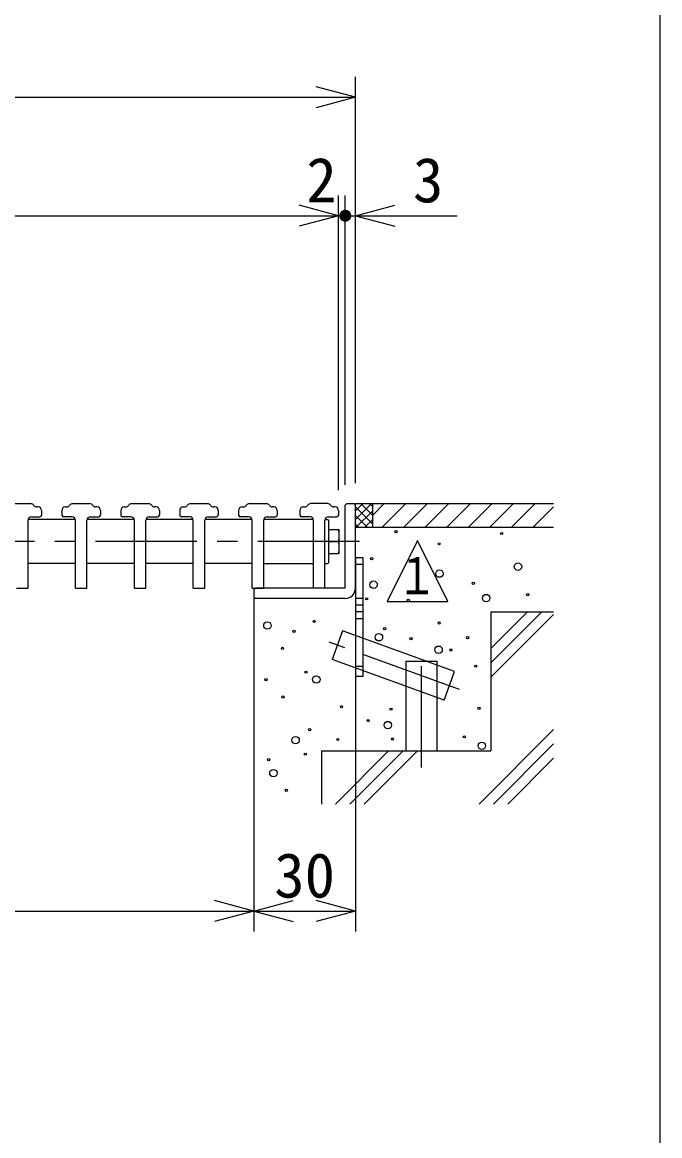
# Model space of a CAD drawing. Units: millimetres, scale not verified. Extents: x -819 to 819, y -558 to 522.
# Drawn here: x 630.7 to 819, y 7.9 to 336.7 of the extents above; entities that cross this region are included whole.
import ezdxf
from ezdxf.enums import TextEntityAlignment as Align

# ---------------------------------------------------------------- set-up
doc = ezdxf.new("R2010")
doc.units = ezdxf.units.MM
doc.header["$LTSCALE"] = 6
doc.linetypes.add('CHAIN1', pattern=[8, 5, -1, 1, -1])
doc.linetypes.add('DASHED2', pattern=[3, 2, -1])
for name, color, linetype in [('0-0_計極細', 2, 'Continuous'), ('0-1_計細線', 3, 'Continuous'), ('0-5_寸法線', 7, 'Continuous'), ('0-7_枠細線', 5, 'Continuous'), ('0-9_枠極太', 5, 'Continuous')]:
    doc.layers.add(name, color=color, linetype=linetype)
doc.styles.add('ＭＳ ゴシック', font='')
doc.styles.get('ＭＳ ゴシック').set_extended_font_data('MS Gothic')

msp = doc.modelspace()

# ---------------------------------------------------------------- hatches: boundary and pattern name
at = {"layer": '0-5_寸法線'}
msp.add_hatch(color=256, dxfattribs=at).paths.add_polyline_path([(727.939, 279.533, 1), (724.339, 279.533, 1)])

# ---------------------------------------------------------------- linework, layer by layer
at = {"layer": '0-0_計極細'}
for p, q in [((729.139, 194.534), (787.646, 194.534)), ((729.139, 189.826), (733.847, 194.534)), ((729.139, 192.372), (731.301, 194.534)), ((729.139, 194.034), (729.139, 194.534)), ((734.139, 191.082), (730.688, 194.534)), ((734.139, 193.628), (733.234, 194.534)), ((734.139, 194.534), (734.139, 187.534)), ((737.029, 187.534), (744.029, 194.534)), ((749.757, 187.534), (756.757, 194.534)), ((762.485, 187.534), (769.485, 194.534)), ((775.213, 187.534), (782.213, 194.534)), ((734.139, 188.537), (729.139, 193.537)), ((732.597, 187.534), (729.139, 190.991)), ((734.139, 192.281), (729.392, 187.534)), ((730.051, 187.534), (729.139, 188.446)), ((729.139, 187.534), (787.646, 187.534)), ((734.139, 189.735), (731.938, 187.534)), ((731.439, 176.534), (729.139, 176.534)), ((699.139, 166.534), (699.139, 105.789)), ((699.639, 166.534), (699.139, 166.534)), ((731.439, 166.534), (729.139, 166.534)), ((731.439, 164.534), (729.139, 164.534)), ((731.439, 162.534), (729.139, 162.534)), ((769.139, 147.484), (784.189, 162.534)), ((769.139, 151.726), (779.946, 162.534)), ((769.139, 162.534), (787.646, 162.534)), ((769.139, 162.534), (769.139, 121.534)), ((769.139, 143.241), (787.646, 161.748)), ((731.439, 160.534), (729.139, 160.534)), ((755.323, 136.463), (722.249, 148.501)), ((744.139, 147.985), (753.139, 147.985)), ((744.139, 121.534), (744.139, 147.985)), ((753.139, 147.985), (753.139, 121.534)), ((729.139, 146.534), (731.439, 146.534)), ((755.323, 136.463), (758.401, 144.92)), ((765.628, 105.789), (787.646, 127.807)), ((769.871, 105.789), (787.646, 123.564)), ((719.139, 121.534), (719.139, 105.789)), ((719.139, 121.534), (769.139, 121.534)), ((723.201, 105.789), (738.946, 121.534)), ((727.444, 105.789), (743.189, 121.534)), ((731.687, 105.789), (747.432, 121.534)), ((774.113, 105.789), (787.646, 119.321))]:
    msp.add_line(p, q, dxfattribs=at)
at = {"layer": '0-0_計極細', "linetype": 'DASHED2'}
for p, q in [((734.139, 191.008), (737.665, 194.534)), ((743.393, 187.534), (750.393, 194.534)), ((756.121, 187.534), (763.121, 194.534)), ((768.849, 187.534), (775.849, 194.534)), ((781.577, 187.534), (787.646, 193.603))]:
    msp.add_line(p, q, dxfattribs=at)
at = {"layer": '0-0_計極細', "linetype": 'CHAIN1'}
for p, q in [((730.339, 183.333), (216.128, 183.333)), ((759.836, 139.609), (721.417, 153.592)), ((748.639, 116.568), (748.639, 150.55))]:
    msp.add_line(p, q, dxfattribs=at)
at = {"layer": '0-0_計極細'}
msp.add_lwpolyline([(729.139, 178.534), (729.139, 143.534), (731.439, 143.534), (731.439, 178.534)], close=True, dxfattribs=at)
msp.add_lwpolyline([(758.401, 144.92), (725.327, 156.958), (722.249, 148.501)], dxfattribs=at)
for centre, radius in [((741.136, 186.253), 0.332), ((772.336, 185.693), 0.332), ((753.856, 182.653), 0.332), ((733.909, 178.24), 0.332), ((753.936, 173.862), 1.095), ((777.136, 175.915), 1.095), ((734.496, 170.582), 1.095), ((763.936, 171.013), 0.332), ((767.749, 166.635), 1.095), ((780.016, 167.653), 0.332), ((732.416, 166.4), 0.332), ((744.736, 165.973), 0.332), ((703.13, 158.518), 1.095), ((716.956, 159.726), 0.332), ((737.776, 157.573), 0.332), ((753.856, 159.253), 0.332), ((710.983, 156.846), 0.332), ((736.073, 155.052), 1.095), ((745.536, 154.646), 0.332), ((762.256, 154.933), 0.332), ((707.593, 151.798), 0.332), ((753.696, 151.382), 1.095), ((757.296, 151.286), 0.332), ((714.503, 144.74), 0.332), ((764.656, 146.533), 0.332), ((702.73, 142.5), 0.332), ((717.593, 142.572), 1.095), ((707.713, 137.424), 0.332), ((725.023, 134.526), 0.332), ((739.603, 133.826), 0.332), ((765.616, 134.053), 0.332), ((732.883, 130.466), 0.332), ((738.713, 129.132), 1.095), ((711.459, 124.652), 1.095), ((715.603, 127.746), 0.332), ((723.923, 124.866), 0.332), ((740.083, 125.026), 0.332), ((761.296, 125.653), 0.332), ((766.472, 123.019), 1.095), ((703.514, 118.946), 0.332), ((714.323, 120.546), 0.332), ((704.899, 114.945), 1.095), ((708.723, 109.826), 0.332)]:
    msp.add_circle(centre, radius, dxfattribs=at)
at = {"layer": '0-1_計細線'}
for p, q in [((628.239, 194.533), (633.239, 194.533)), ((645.639, 194.533), (650.639, 194.533)), ((663.039, 194.533), (668.039, 194.533)), ((680.439, 194.533), (685.439, 194.533)), ((697.839, 194.533), (702.839, 194.533)), ((720.939, 194.533), (715.939, 194.533)), ((726.139, 194.034), (726.639, 194.534)), ((726.139, 169.534), (726.139, 194.034)), ((726.639, 194.534), (728.639, 194.534)), ((728.639, 194.534), (729.139, 194.034)), ((729.139, 169.534), (729.139, 194.034)), ((635.439, 193.533), (634.971, 193.533)), ((636.439, 192.533), (636.439, 191.133)), ((642.439, 192.533), (642.439, 191.133)), ((643.439, 193.533), (643.907, 193.533)), ((652.839, 193.533), (652.371, 193.533)), ((653.839, 192.533), (653.839, 191.133)), ((659.839, 192.533), (659.839, 191.133)), ((660.839, 193.533), (661.307, 193.533)), ((670.239, 193.533), (669.771, 193.533)), ((671.239, 192.533), (671.239, 191.133)), ((677.239, 192.533), (677.239, 191.133)), ((678.239, 193.533), (678.707, 193.533)), ((687.639, 193.533), (687.171, 193.533)), ((688.639, 192.533), (688.639, 191.133)), ((694.639, 192.533), (694.639, 191.133)), ((695.639, 193.533), (696.107, 193.533)), ((705.039, 193.533), (704.571, 193.533)), ((706.039, 192.533), (706.039, 191.133)), ((712.739, 192.533), (712.739, 191.133)), ((713.739, 193.533), (714.207, 193.533)), ((723.139, 193.533), (722.671, 193.533)), ((724.139, 192.533), (724.139, 191.133)), ((646.439, 189.833), (632.439, 189.833)), ((632.439, 169.533), (632.439, 189.633)), ((633.439, 190.633), (635.939, 190.633)), ((645.439, 190.633), (642.939, 190.633)), ((646.439, 169.533), (646.439, 189.633)), ((663.839, 189.833), (649.839, 189.833)), ((649.839, 169.533), (649.839, 189.633)), ((650.839, 190.633), (653.339, 190.633)), ((662.839, 190.633), (660.339, 190.633)), ((663.839, 169.533), (663.839, 189.633)), ((681.239, 189.833), (667.239, 189.833)), ((667.239, 169.533), (667.239, 189.633)), ((668.239, 190.633), (670.739, 190.633)), ((680.239, 190.633), (677.739, 190.633)), ((681.239, 169.533), (681.239, 189.633)), ((698.639, 189.833), (684.639, 189.833)), ((684.639, 169.533), (684.639, 189.633)), ((685.639, 190.633), (688.139, 190.633)), ((697.639, 190.633), (695.139, 190.633)), ((698.639, 169.533), (698.639, 189.633)), ((716.719, 189.833), (702.039, 189.833)), ((702.039, 169.533), (702.039, 189.633)), ((703.039, 190.633), (705.539, 190.633)), ((715.739, 190.633), (713.239, 190.633)), ((716.739, 169.533), (716.739, 189.633)), ((720.139, 189.833), (720.939, 189.833)), ((720.139, 169.533), (720.139, 189.633)), ((721.139, 190.633), (723.639, 190.633)), ((721.139, 189.633), (721.139, 182.833)), ((721.139, 186.833), (724.144, 186.833)), ((724.344, 180.033), (724.344, 186.633)), ((721.139, 183.333), (724.144, 183.333)), ((721.139, 182.833), (721.139, 177.033)), ((721.139, 179.833), (724.144, 179.833)), ((646.439, 176.833), (632.439, 176.833)), ((663.839, 176.833), (649.839, 176.833)), ((681.239, 176.833), (667.239, 176.833)), ((698.639, 176.833), (684.639, 176.833)), ((702.039, 176.833), (716.739, 176.833)), ((720.139, 176.833), (720.939, 176.833)), ((629.039, 169.533), (632.439, 169.533)), ((646.439, 169.533), (649.839, 169.533)), ((663.839, 169.533), (667.239, 169.533)), ((681.239, 169.533), (684.639, 169.533)), ((698.639, 169.533), (702.039, 169.533)), ((699.639, 169.534), (699.139, 169.034)), ((699.139, 169.034), (699.139, 167.034)), ((726.139, 169.534), (699.639, 169.534)), ((720.139, 169.533), (716.739, 169.533)), ((699.139, 167.034), (699.639, 166.534)), ((726.139, 166.534), (699.639, 166.534))]:
    msp.add_line(p, q, dxfattribs=at)
for centre, radius, start, end in [((633.239, 193.533), 1, 30, 90), ((634.971, 194.533), 1, 210, 270), ((643.907, 194.533), 1, 270, 330), ((645.639, 193.533), 1, 90, 150), ((650.639, 193.533), 1, 30, 90), ((652.371, 194.533), 1, 210, 270), ((661.307, 194.533), 1, 270, 330), ((663.039, 193.533), 1, 90, 150), ((668.039, 193.533), 1, 30, 90), ((669.771, 194.533), 1, 210, 270), ((678.707, 194.533), 1, 270, 330), ((680.439, 193.533), 1, 90, 150), ((685.439, 193.533), 1, 30, 90), ((687.171, 194.533), 1, 210, 270), ((696.107, 194.533), 1, 270, 330), ((697.839, 193.533), 1, 90, 150), ((702.839, 193.533), 1, 30, 90), ((704.571, 194.533), 1, 210, 270), ((714.207, 194.533), 1, 270, 330), ((715.939, 193.533), 1, 90, 150), ((720.939, 193.533), 1, 30, 90), ((722.671, 194.533), 1, 210, 270), ((635.439, 192.533), 1, 0, 90), ((635.939, 191.133), 0.5, 270, 360), ((643.439, 192.533), 1, 90, 180), ((642.939, 191.133), 0.5, 180, 270), ((652.839, 192.533), 1, 0, 90), ((653.339, 191.133), 0.5, 270, 360), ((660.839, 192.533), 1, 90, 180), ((660.339, 191.133), 0.5, 180, 270), ((670.239, 192.533), 1, 0, 90), ((670.739, 191.133), 0.5, 270, 360), ((678.239, 192.533), 1, 90, 180), ((677.739, 191.133), 0.5, 180, 270), ((687.639, 192.533), 1, 0, 90), ((688.139, 191.133), 0.5, 270, 360), ((695.639, 192.533), 1, 90, 180), ((695.139, 191.133), 0.5, 180, 270), ((705.039, 192.533), 1, 0, 90), ((705.539, 191.133), 0.5, 270, 360), ((713.739, 192.533), 1, 90, 180), ((713.239, 191.133), 0.5, 180, 270), ((723.139, 192.533), 1, 0, 90), ((723.639, 191.133), 0.5, 270, 360), ((633.439, 189.633), 1, 90, 180), ((645.439, 189.633), 1, 0, 90), ((650.839, 189.633), 1, 90, 180), ((662.839, 189.633), 1, 0, 90), ((668.239, 189.633), 1, 90, 180), ((680.239, 189.633), 1, 0, 90), ((685.639, 189.633), 1, 90, 180), ((697.639, 189.633), 1, 0, 90), ((703.039, 189.633), 1, 90, 180), ((715.739, 189.633), 1, 0, 90), ((721.139, 189.633), 1, 90, 180), ((720.939, 189.633), 0.2, 0, 90), ((716.586, 185.084), 7.758, 346.96198, 13.03567), ((724.144, 186.633), 0.2, 0, 90), ((716.586, 181.583), 7.758, 346.96433, 13.03802), ((724.144, 180.033), 0.2, 270, 360), ((720.939, 177.033), 0.2, 270, 360), ((726.139, 169.534), 3, 270, 360)]:
    msp.add_arc(centre, radius, start, end, dxfattribs=at)
at = {"layer": '0-5_寸法線'}
for p, q in [((729.139, 200.534), (729.139, 320.533)), ((729.139, 314.533), (717.548, 317.639)), ((219.139, 314.533), (729.139, 314.533)), ((729.139, 314.533), (717.548, 311.428)), ((724.139, 198.534), (724.139, 285.533)), ((726.139, 200.034), (726.139, 285.533)), ((224.139, 279.533), (724.139, 279.533)), ((724.139, 279.533), (712.548, 282.639)), ((724.139, 279.533), (712.548, 276.428)), ((724.139, 279.533), (726.139, 279.533)), ((726.139, 279.533), (759.139, 279.533)), ((729.139, 279.533), (740.73, 282.639)), ((729.139, 279.533), (740.73, 276.428)), ((699.139, 160.534), (699.139, 68.211)), ((729.139, 154.534), (729.139, 68.211)), ((699.139, 131.534), (699.139, 68.211)), ((699.139, 74.211), (687.548, 77.317)), ((699.139, 74.211), (710.73, 77.317)), ((729.139, 74.211), (717.548, 77.317)), ((249.139, 74.211), (699.139, 74.211)), ((699.139, 74.211), (687.548, 71.105)), ((699.139, 74.211), (710.73, 71.105)), ((699.139, 74.211), (729.139, 74.211)), ((729.139, 74.211), (717.548, 71.105))]:
    msp.add_line(p, q, dxfattribs=at)
at = {"layer": '0-7_枠細線'}
for p, q in [((747.461, 183.597), (738.461, 165.597)), ((756.461, 165.597), (747.461, 183.597)), ((738.461, 165.597), (756.461, 165.597))]:
    msp.add_line(p, q, dxfattribs=at)
at = {"layer": '0-9_枠極太'}
msp.add_lwpolyline([(-819, -558), (-819, 522), (819, 522), (819, -558)], close=True, dxfattribs=at)

# ---------------------------------------------------------------- texts
at = {"layer": '0-5_寸法線', "style": 'ＭＳ ゴシック'}
for s, p in [('2', (714.633, 279.533)), ('3', (746.115, 279.533)), ('30', (705.139, 74.211))]:
    msp.add_text(s, height=13.2, dxfattribs=at).set_placement(p, align=Align.BOTTOM_LEFT)
at = {"layer": '0-7_枠細線', "style": 'ＭＳ ゴシック', "width": 0.8}
msp.add_text('１', height=11, dxfattribs=at).set_placement((741.299, 164.458), align=Align.BOTTOM_LEFT)

doc.saveas('drawing.dxf')
